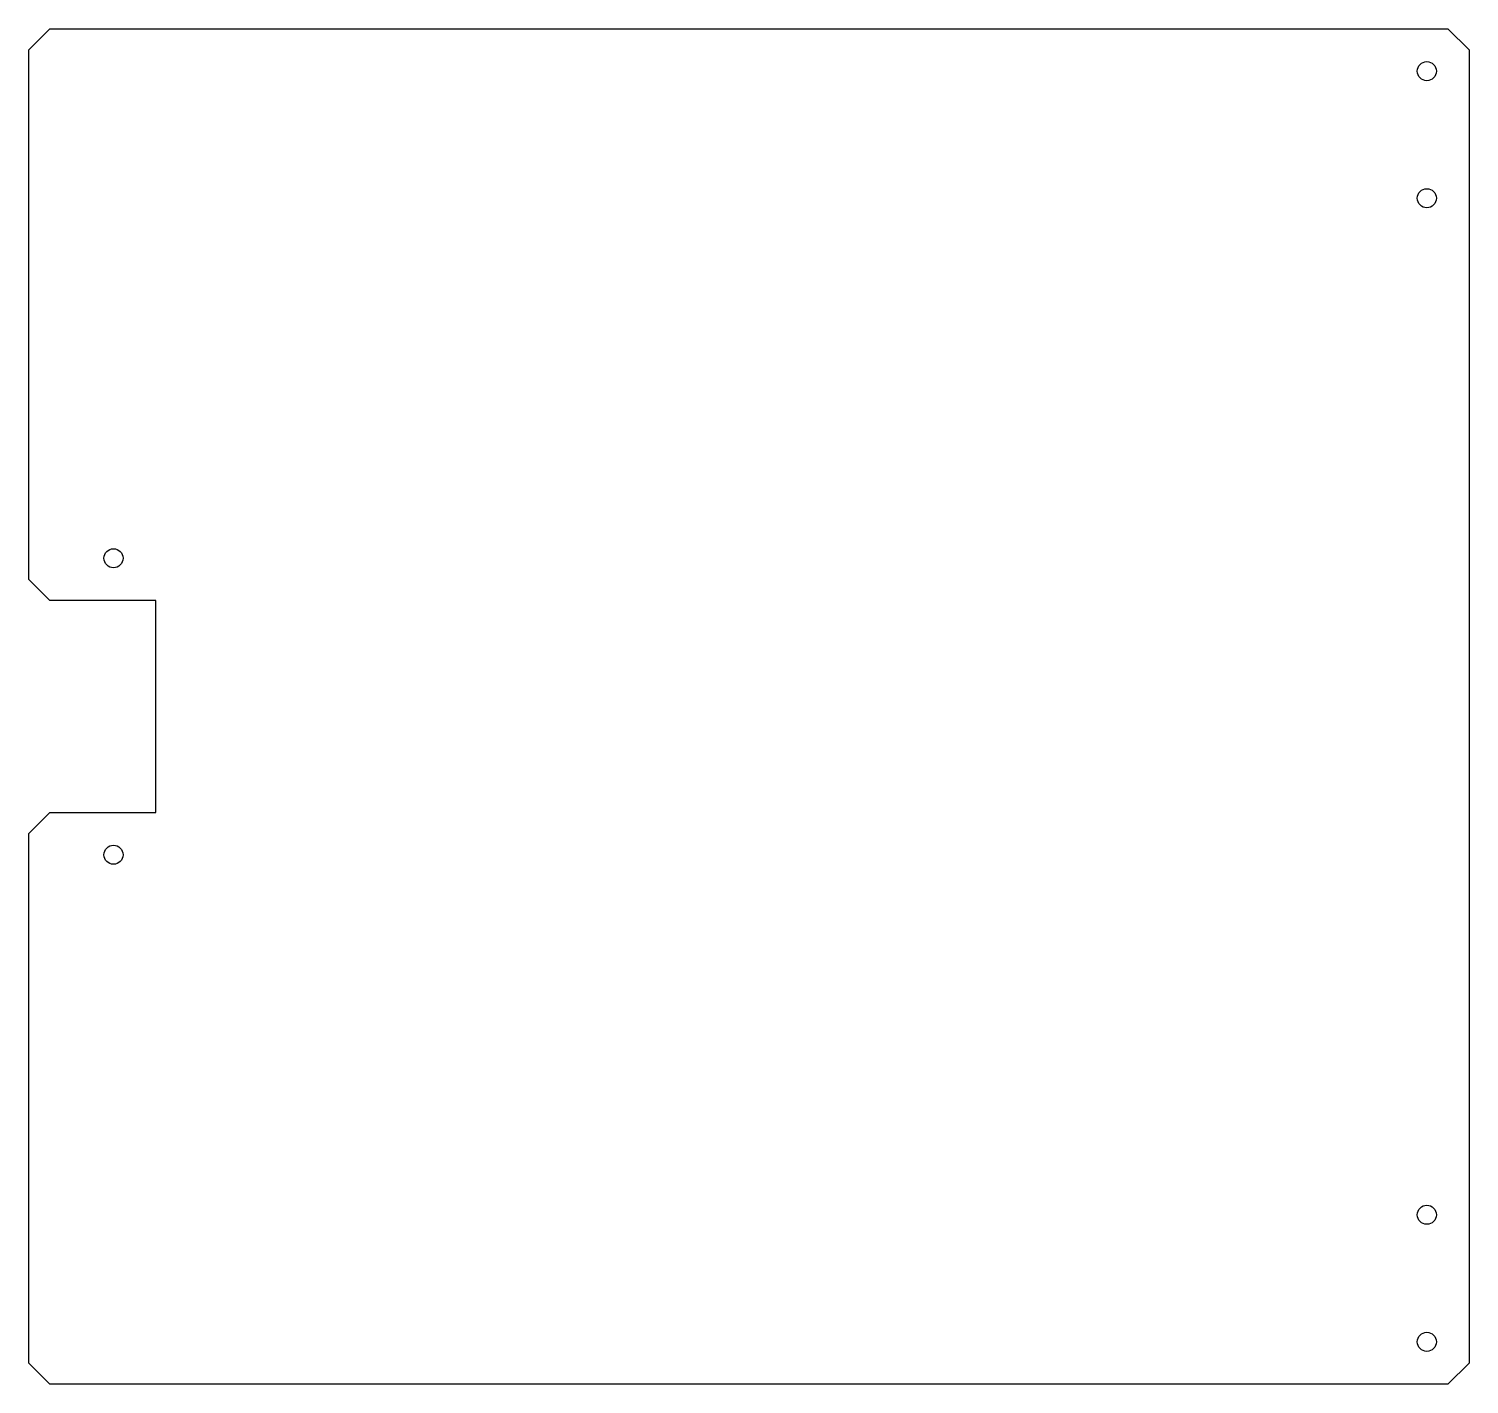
# Model space of a CAD drawing. Header units: millimetres. Extents: x 0 to 340, y -160 to 160.
import ezdxf

# ---------------------------------------------------------------- set-up
doc = ezdxf.new("R2010")
doc.units = ezdxf.units.MM
doc.layers.get('0').update_dxf_attribs({"linetype": 'CONTINUOUS'})

msp = doc.modelspace()

# ---------------------------------------------------------------- linework, layer by layer
msp.add_lwpolyline([(335, 160), (340, 155), (340, -155), (335, -160), (5, -160), (0, -155), (0, -30), (5, -25), (30, -25), (30, 25), (5, 25), (0, 30), (0, 155), (5, 160)], close=True)
for centre in [(330, 150), (330, 120), (20, 35), (20, -35), (330, -120), (330, -150)]:
    msp.add_circle(centre, 2.25)

doc.saveas('drawing.dxf')
